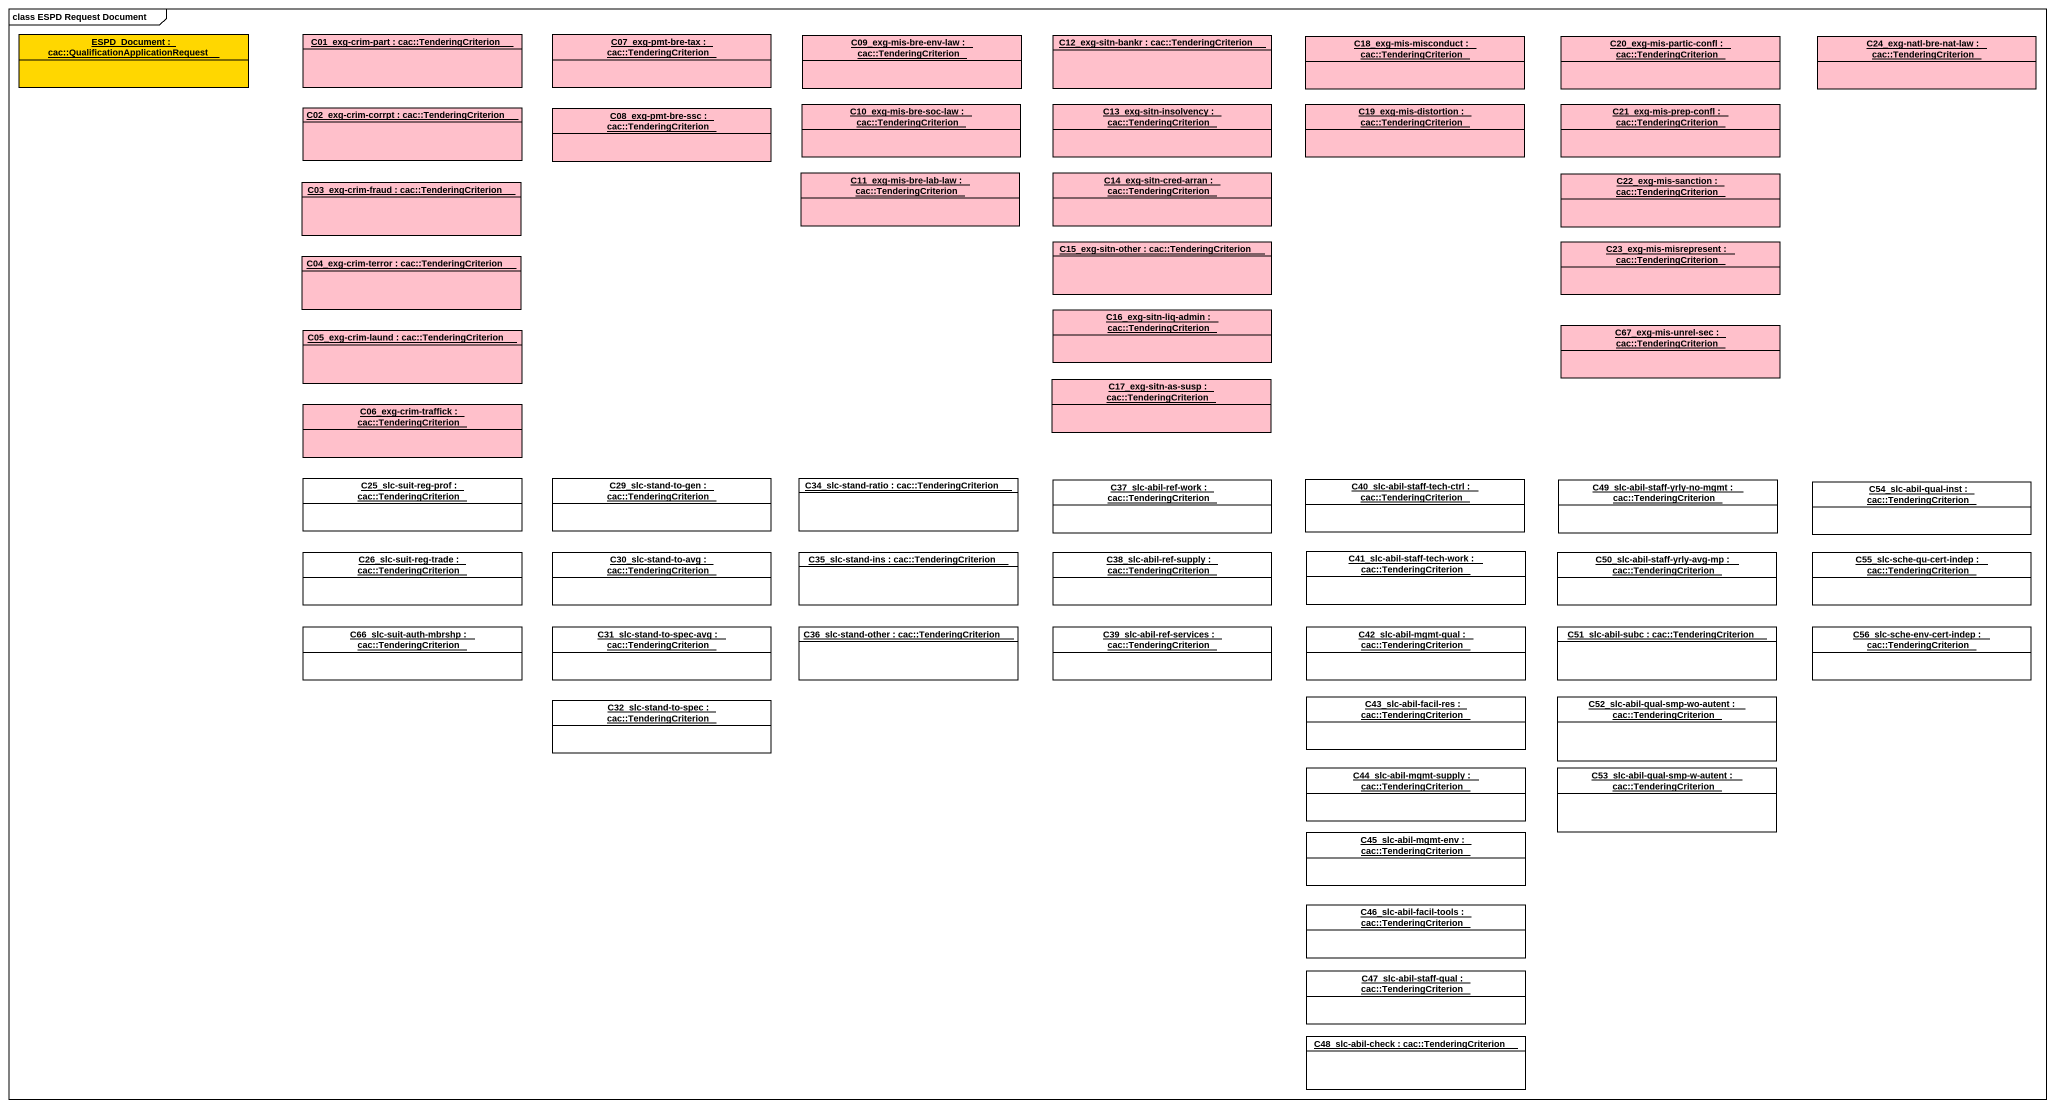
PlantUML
@startuml
mainframe class ESPD Request Document
hide circle
hide empty members
object "ESPD_Document : cac::QualificationApplicationRequest" as ESPD_Document #FFD700
object "C01_exg-crim-part : cac::TenderingCriterion" as C01_exg_crim_part #FFC0CB
object "C07_exg-pmt-bre-tax : cac::TenderingCriterion" as C07_exg_pmt_bre_tax #FFC0CB
object "C09_exg-mis-bre-env-law : cac::TenderingCriterion" as C09_exg_mis_bre_env_law #FFC0CB
object "C12_exg-sitn-bankr : cac::TenderingCriterion" as C12_exg_sitn_bankr #FFC0CB
object "C18_exg-mis-misconduct : cac::TenderingCriterion" as C18_exg_mis_misconduct #FFC0CB
object "C20_exg-mis-partic-confl : cac::TenderingCriterion" as C20_exg_mis_partic_confl #FFC0CB
object "C24_exg-natl-bre-nat-law : cac::TenderingCriterion" as C24_exg_natl_bre_nat_law #FFC0CB
object "C02_exg-crim-corrpt : cac::TenderingCriterion" as C02_exg_crim_corrpt #FFC0CB
object "C08_exg-pmt-bre-ssc : cac::TenderingCriterion" as C08_exg_pmt_bre_ssc #FFC0CB
object "C10_exg-mis-bre-soc-law : cac::TenderingCriterion" as C10_exg_mis_bre_soc_law #FFC0CB
object "C13_exg-sitn-insolvency : cac::TenderingCriterion" as C13_exg_sitn_insolvency #FFC0CB
object "C19_exg-mis-distortion : cac::TenderingCriterion" as C19_exg_mis_distortion #FFC0CB
object "C21_exg-mis-prep-confl : cac::TenderingCriterion" as C21_exg_mis_prep_confl #FFC0CB
object "C03_exg-crim-fraud : cac::TenderingCriterion" as C03_exg_crim_fraud #FFC0CB
object "C11_exg-mis-bre-lab-law : cac::TenderingCriterion" as C11_exg_mis_bre_lab_law #FFC0CB
object "C14_exg-sitn-cred-arran : cac::TenderingCriterion" as C14_exg_sitn_cred_arran #FFC0CB
object "C22_exg-mis-sanction : cac::TenderingCriterion" as C22_exg_mis_sanction #FFC0CB
object "C04_exg-crim-terror : cac::TenderingCriterion" as C04_exg_crim_terror #FFC0CB
object "C15_exg-sitn-other : cac::TenderingCriterion" as C15_exg_sitn_other #FFC0CB
object "C23_exg-mis-misrepresent : cac::TenderingCriterion" as C23_exg_mis_misrepresent #FFC0CB
object "C16_exg-sitn-liq-admin : cac::TenderingCriterion" as C16_exg_sitn_liq_admin #FFC0CB
object "C05_exg-crim-laund : cac::TenderingCriterion" as C05_exg_crim_laund #FFC0CB
object "C67_exg-mis-unrel-sec : cac::TenderingCriterion" as C67_exg_mis_unrel_sec #FFC0CB
object "C17_exg-sitn-as-susp : cac::TenderingCriterion" as C17_exg_sitn_as_susp #FFC0CB
object "C06_exg-crim-traffick : cac::TenderingCriterion" as C06_exg_crim_traffick #FFC0CB
object "C25_slc-suit-reg-prof : cac::TenderingCriterion" as C25_slc_suit_reg_prof
object "C29_slc-stand-to-gen : cac::TenderingCriterion" as C29_slc_stand_to_gen
object "C34_slc-stand-ratio : cac::TenderingCriterion" as C34_slc_stand_ratio
object "C37_slc-abil-ref-work : cac::TenderingCriterion" as C37_slc_abil_ref_work
object "C40_slc-abil-staff-tech-ctrl : cac::TenderingCriterion" as C40_slc_abil_staff_tech_ctrl
object "C49_slc-abil-staff-yrly-no-mgmt : cac::TenderingCriterion" as C49_slc_abil_staff_yrly_no
object "C54_slc-abil-qual-inst : cac::TenderingCriterion" as C54_slc_abil_qual_inst
object "C26_slc-suit-reg-trade : cac::TenderingCriterion" as C26_slc_suit_reg_trade
object "C30_slc-stand-to-avg : cac::TenderingCriterion" as C30_slc_stand_to_avg
object "C35_slc-stand-ins : cac::TenderingCriterion" as C35_slc_stand_ins
object "C38_slc-abil-ref-supply : cac::TenderingCriterion" as C38_slc_abil_ref_supply
object "C41_slc-abil-staff-tech-work : cac::TenderingCriterion" as C41_slc_abil_staff_tech_work
object "C50_slc-abil-staff-yrly-avg-mp : cac::TenderingCriterion" as C50_slc_abil_staff_yrly_avg
object "C55_slc-sche-qu-cert-indep : cac::TenderingCriterion" as C55_slc_sche_qu_cert_indep
object "C66_slc-suit-auth-mbrshp : cac::TenderingCriterion" as C66_slc_suit_auth_mbrshp
object "C31_slc-stand-to-spec-avg : cac::TenderingCriterion" as C31_slc_stand_to_spec_avg
object "C36_slc-stand-other : cac::TenderingCriterion" as C36_slc_stand_other
object "C39_slc-abil-ref-services : cac::TenderingCriterion" as C39_slc_abil_ref_services
object "C42_slc-abil-mgmt-qual : cac::TenderingCriterion" as C42_slc_abil_mgmt_qual
object "C51_slc-abil-subc : cac::TenderingCriterion" as C51_slc_abil_subc
object "C56_slc-sche-env-cert-indep : cac::TenderingCriterion" as C56_slc_sche_env_cert_indep
object "C43_slc-abil-facil-res : cac::TenderingCriterion" as C43_slc_abil_facil_res
object "C52_slc-abil-qual-smp-wo-autent : cac::TenderingCriterion" as C52_slc_abil_qual_smp_wo
object "C32_slc-stand-to-spec : cac::TenderingCriterion" as C32_slc_stand_to_spec
object "C44_slc-abil-mgmt-supply : cac::TenderingCriterion" as C44_slc_abil_mgmt_supply
object "C53_slc-abil-qual-smp-w-autent : cac::TenderingCriterion" as C53_slc_abil_qual_smp_w
object "C45_slc-abil-mgmt-env : cac::TenderingCriterion" as C45_slc_abil_mgmt_env
object "C46_slc-abil-facil-tools : cac::TenderingCriterion" as C46_slc_abil_facil_tools
object "C47_slc-abil-staff-qual : cac::TenderingCriterion" as C47_slc_abil_staff_qual
object "C48_slc-abil-check : cac::TenderingCriterion" as C48_slc_abil_check
@enduml
